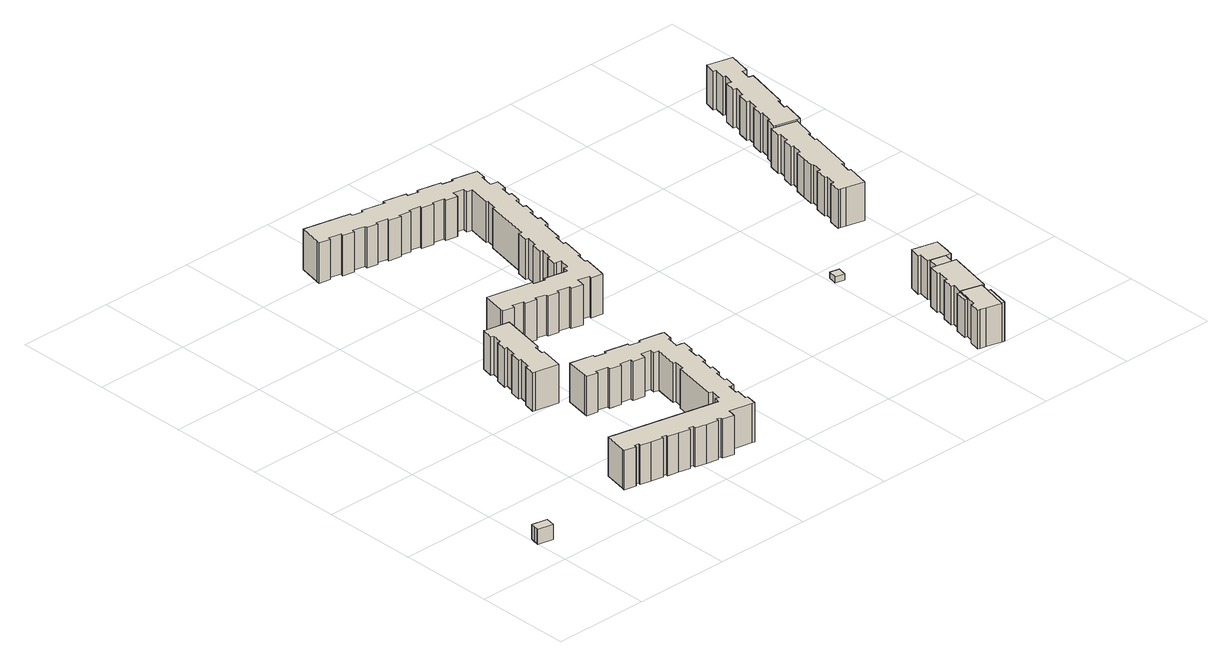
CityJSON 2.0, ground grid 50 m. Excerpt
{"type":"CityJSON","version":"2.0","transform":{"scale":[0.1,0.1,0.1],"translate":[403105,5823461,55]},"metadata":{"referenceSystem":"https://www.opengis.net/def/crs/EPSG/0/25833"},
"CityObjects":{
"building1":{"type":"Building","attributes":{"Gemeindeschluessel":"11000010","BezugspunktDach":"2200","function":"51009_1610","measuredHeight":9.14,"storeysAboveGround":0},"address":[{"country":"Germany","locality":"Berlin"}],"geometry":[{"type":"Solid","lod":"1","boundaries":[[[[0,1,2,3,4,5,6]],[[7,8,9,10,11,12,13]],[[7,13,6,5]],[[8,7,5,4]],[[9,8,4,3]],[[10,9,3,2]],[[11,10,2,1]],[[12,11,1,0]],[[13,12,0,6]]]]}]},
"building2":{"type":"Building","attributes":{"Gemeindeschluessel":"11000010","BezugspunktDach":"2200","function":"31001_1010","measuredHeight":20.62,"storeysAboveGround":6},"address":[{"country":"Germany","locality":"Berlin","thoroughfareNumber":"237, 239, 241, 243, 245, 247, 249, 251, 253, 255, 257","thoroughfareName":"Blumberger Damm"}],"geometry":[{"type":"Solid","lod":"1","boundaries":[[[[14,15,16,17,18,19,20,21,22,23,24,25,26,27,28,29,30,31,32,33,34,35,36,37,38,39,40,41,42,43,44,45,46,47,48,49,50,51,52,53,54,55,56,57,58,59,60,61,62,63,64,65,66,67,68,69,70,71,72,73,74,75,76,77,78,79,80,81,82,83,84,85,86,87,88,89,90,91,92,93,94,95,96,97,98,99,100]],[[101,102,103,104,105,106,107,108,109,110,111,112,113,114,115,116,117,118,119,120,121,122,123,124,125,126,127,128,129,130,131,132,133,134,135,136,137,138,139,140,141,142,143,144,145,146,147,148,149,150,151,152,153,154,155,156,157,158,159,160,161,162,163,164,165,166,167,168,169,170,171,172,173,174,175,176,177,178,179,180,181,182,183,184,185,186,187]],[[101,187,100,99]],[[102,101,99,98]],[[103,102,98,97]],[[104,103,97,96]],[[105,104,96,95]],[[106,105,95,94]],[[107,106,94,93]],[[108,107,93,92]],[[109,108,92,91]],[[110,109,91,90]],[[111,110,90,89]],[[112,111,89,88]],[[113,112,88,87]],[[114,113,87,86]],[[115,114,86,85]],[[116,115,85,84]],[[117,116,84,83]],[[118,117,83,82]],[[119,118,82,81]],[[120,119,81,80]],[[121,120,80,79]],[[122,121,79,78]],[[123,122,78,77]],[[124,123,77,76]],[[125,124,76,75]],[[126,125,75,74]],[[127,126,74,73]],[[128,127,73,72]],[[129,128,72,71]],[[130,129,71,70]],[[131,130,70,69]],[[132,131,69,68]],[[133,132,68,67]],[[134,133,67,66]],[[135,134,66,65]],[[136,135,65,64]],[[137,136,64,63]],[[138,137,63,62]],[[139,138,62,61]],[[140,139,61,60]],[[141,140,60,59]],[[142,141,59,58]],[[143,142,58,57]],[[144,143,57,56]],[[145,144,56,55]],[[146,145,55,54]],[[147,146,54,53]],[[148,147,53,52]],[[149,148,52,51]],[[150,149,51,50]],[[151,150,50,49]],[[152,151,49,48]],[[153,152,48,47]],[[154,153,47,46]],[[155,154,46,45]],[[156,155,45,44]],[[157,156,44,43]],[[158,157,43,42]],[[159,158,42,41]],[[160,159,41,40]],[[161,160,40,39]],[[162,161,39,38]],[[163,162,38,37]],[[164,163,37,36]],[[165,164,36,35]],[[166,165,35,34]],[[167,166,34,33]],[[168,167,33,32]],[[169,168,32,31]],[[170,169,31,30]],[[171,170,30,29]],[[172,171,29,28]],[[173,172,28,27]],[[174,173,27,26]],[[175,174,26,25]],[[176,175,25,24]],[[177,176,24,23]],[[178,177,23,22]],[[179,178,22,21]],[[180,179,21,20]],[[181,180,20,19]],[[182,181,19,18]],[[183,182,18,17]],[[184,183,17,16]],[[185,184,16,15]],[[186,185,15,14]],[[187,186,14,100]]]]}]},
"building3":{"type":"Building","attributes":{"Gemeindeschluessel":"11000010","BezugspunktDach":"2200","function":"31001_1010","measuredHeight":20.32,"storeysAboveGround":6},"address":[{"country":"Germany","locality":"Berlin","thoroughfareNumber":"261, 263, 265","thoroughfareName":"Blumberger Damm"}],"geometry":[{"type":"Solid","lod":"1","boundaries":[[[[188,189,190,191,192,193,194,195,196,197,198,199,200,201,202,203,204,205,206,207,208,209]],[[210,211,212,213,214,215,216,217,218,219,220,221,222,223,224,225,226,227,228,229,230,231]],[[210,231,209,208]],[[211,210,208,207]],[[212,211,207,206]],[[213,212,206,205]],[[214,213,205,204]],[[215,214,204,203]],[[216,215,203,202]],[[217,216,202,201]],[[218,217,201,200]],[[219,218,200,199]],[[220,219,199,198]],[[221,220,198,197]],[[222,221,197,196]],[[223,222,196,195]],[[224,223,195,194]],[[225,224,194,193]],[[226,225,193,192]],[[227,226,192,191]],[[228,227,191,190]],[[229,228,190,189]],[[230,229,189,188]],[[231,230,188,209]]]]}]},
"building4":{"type":"Building","attributes":{"Gemeindeschluessel":"11000010","BezugspunktDach":"2200","function":"31001_1010","measuredHeight":21.24,"storeysAboveGround":6},"address":[{"country":"Germany","locality":"Berlin","thoroughfareNumber":"267, 269, 271, 273, 275, 277, 279, 281, 283","thoroughfareName":"Blumberger Damm"},{"country":"Germany","locality":"Berlin","thoroughfareNumber":"100, 90, 92, 94, 96, 98","thoroughfareName":"Mehrower Allee"}],"geometry":[{"type":"Solid","lod":"1","boundaries":[[[[232,233,234,235,236,237,238,239,240,241,242,243,244,245,246,247,248,249,250,251,252,253,254,255,256,257,258,259,260,261,262,263,264,265,266,267,268,269,270,271,272,273,274,275,276,277,278,279,280,281,282,283,284,285,286,287,288,289,290,291,292,293,294,295,296,297,298,299,300,301,302,303,304,305,306,307,308,309,310,311,312,313,314,315,316,317,318,319,320,321,322,323,324,325,326,327,328,329,330,331,332,333,334,335,336,337,338,339,340,341,342,343,344,345,346,347,348,349,350,351]],[[352,353,354,355,356,357,358,359,360,361,362,363,364,365,366,367,368,369,370,371,372,373,374,375,376,377,378,379,380,381,382,383,384,385,386,387,388,389,390,391,392,393,394,395,396,397,398,399,400,401,402,403,404,405,406,407,408,409,410,411,412,413,414,415,416,417,418,419,420,421,422,423,424,425,426,427,428,429,430,431,432,433,434,435,436,437,438,439,440,441,442,443,444,445,446,447,448,449,450,451,452,453,454,455,456,457,458,459,460,461,462,463,464,465,466,467,468,469,470,471]],[[352,471,351,350]],[[353,352,350,349]],[[354,353,349,348]],[[355,354,348,347]],[[356,355,347,346]],[[357,356,346,345]],[[358,357,345,344]],[[359,358,344,343]],[[360,359,343,342]],[[361,360,342,341]],[[362,361,341,340]],[[363,362,340,339]],[[364,363,339,338]],[[365,364,338,337]],[[366,365,337,336]],[[367,366,336,335]],[[368,367,335,334]],[[369,368,334,333]],[[370,369,333,332]],[[371,370,332,331]],[[372,371,331,330]],[[373,372,330,329]],[[374,373,329,328]],[[375,374,328,327]],[[376,375,327,326]],[[377,376,326,325]],[[378,377,325,324]],[[379,378,324,323]],[[380,379,323,322]],[[381,380,322,321]],[[382,381,321,320]],[[383,382,320,319]],[[384,383,319,318]],[[385,384,318,317]],[[386,385,317,316]],[[387,386,316,315]],[[388,387,315,314]],[[389,388,314,313]],[[390,389,313,312]],[[391,390,312,311]],[[392,391,311,310]],[[393,392,310,309]],[[394,393,309,308]],[[395,394,308,307]],[[396,395,307,306]],[[397,396,306,305]],[[398,397,305,304]],[[399,398,304,303]],[[400,399,303,302]],[[401,400,302,301]],[[402,401,301,300]],[[403,402,300,299]],[[404,403,299,298]],[[405,404,298,297]],[[406,405,297,296]],[[407,406,296,295]],[[408,407,295,294]],[[409,408,294,293]],[[410,409,293,292]],[[411,410,292,291]],[[412,411,291,290]],[[413,412,290,289]],[[414,413,289,288]],[[415,414,288,287]],[[416,415,287,286]],[[417,416,286,285]],[[418,417,285,284]],[[419,418,284,283]],[[420,419,283,282]],[[421,420,282,281]],[[422,421,281,280]],[[423,422,280,279]],[[424,423,279,278]],[[425,424,278,277]],[[426,425,277,276]],[[427,426,276,275]],[[428,427,275,274]],[[429,428,274,273]],[[430,429,273,272]],[[431,430,272,271]],[[432,431,271,270]],[[433,432,270,269]],[[434,433,269,268]],[[435,434,268,267]],[[436,435,267,266]],[[437,436,266,265]],[[438,437,265,264]],[[439,438,264,263]],[[440,439,263,262]],[[441,440,262,261]],[[442,441,261,260]],[[443,442,260,259]],[[444,443,259,258]],[[445,444,258,257]],[[446,445,257,256]],[[447,446,256,255]],[[448,447,255,254]],[[449,448,254,253]],[[450,449,253,252]],[[451,450,252,251]],[[452,451,251,250]],[[453,452,250,249]],[[454,453,249,248]],[[455,454,248,247]],[[456,455,247,246]],[[457,456,246,245]],[[458,457,245,244]],[[459,458,244,243]],[[460,459,243,242]],[[461,460,242,241]],[[462,461,241,240]],[[463,462,240,239]],[[464,463,239,238]],[[465,464,238,237]],[[466,465,237,236]],[[467,466,236,235]],[[468,467,235,234]],[[469,468,234,233]],[[470,469,233,232]],[[471,470,232,351]]]]}]},
"building5":{"type":"Building","attributes":{"Gemeindeschluessel":"11000010","BezugspunktDach":"2200","function":"31001_2523","measuredHeight":3.24,"storeysAboveGround":1},"address":[{"country":"Germany","locality":"Berlin","thoroughfareNumber":"196 (1)","thoroughfareName":"Blumberger Damm"}],"geometry":[{"type":"Solid","lod":"1","boundaries":[[[[472,473,474,475]],[[476,477,478,479]],[[476,479,475,474]],[[477,476,474,473]],[[478,477,473,472]],[[479,478,472,475]]]]}]},
"building6":{"type":"Building","attributes":{"Gemeindeschluessel":"11000010","function":"31001_1010"},"address":[{"country":"Germany","locality":"Berlin","thoroughfareNumber":"196, 198, 200, 202","thoroughfareName":"Blumberger Damm"}],"children":["building6-1","building6-2","building6-3","building6-4","building6-5","building6-6"]},
"building6-1":{"type":"BuildingPart","attributes":{"BezugspunktDach":"2200","measuredHeight":20.41,"storeysAboveGround":6},"parents":["building6"],"geometry":[{"type":"Solid","lod":"1","boundaries":[[[[480,481,482,483,484,485,486,487,488,489,490,491,492,493,494]],[[495,496,497,498,499,500,501,502,503,504,505,506,507,508,509]],[[495,509,494,493]],[[496,495,493,492]],[[497,496,492,491]],[[498,497,491,490]],[[499,498,490,489]],[[500,499,489,488]],[[501,500,488,487]],[[502,501,487,486]],[[486,502,486,485]],[[504,503,485,484]],[[505,504,484,483]],[[506,505,483,482]],[[508,507,481,480]],[[509,508,480,494]],[[503,502,486,485]],[[507,506,482,481]]]]}]},
"building6-2":{"type":"BuildingPart","attributes":{"BezugspunktDach":"2200","measuredHeight":20.42,"storeysAboveGround":6},"parents":["building6"],"geometry":[{"type":"MultiSurface","lod":"1","boundaries":[[[510,511,512,513,514,482,481,515,516,517,518,519]],[[520,521,522,523,507,506,524,525,526,527,528,529]],[[520,529,519,518]],[[521,520,518,517]],[[522,521,517,516]],[[530,531,532,516,515]],[[507,523,515,481]],[[524,506,482,514]],[[525,524,514,513]],[[527,526,512,511]],[[528,527,511,510]],[[529,528,510,519]],[[523,522,532,531,530]],[[506,507,481,482]],[[513,512,526,525]]]}]},
"building6-3":{"type":"BuildingPart","attributes":{"BezugspunktDach":"2200","measuredHeight":20.6,"storeysAboveGround":6},"parents":["building6"],"geometry":[{"type":"MultiSurface","lod":"1","boundaries":[[[533,534,535,536]],[[525,537,538,526]],[[513,512,536,535]],[[537,525,535,534]],[[538,537,534,533]],[[526,538,533,536]],[[525,526,512,513]]]}]},
"building6-4":{"type":"BuildingPart","attributes":{"BezugspunktDach":"2200","measuredHeight":20.33,"storeysAboveGround":6},"parents":["building6"],"geometry":[{"type":"Solid","lod":"1","boundaries":[[[[531,530,539,540]],[[541,523,522,542]],[[541,542,540,539]],[[523,541,539,530]],[[542,522,531,540]],[[522,523,530,531]]]]}]},
"building6-5":{"type":"BuildingPart","attributes":{"BezugspunktDach":"2200","measuredHeight":20.44,"storeysAboveGround":6},"parents":["building6"],"geometry":[{"type":"Solid","lod":"1","boundaries":[[[[543,544,545,546,547,548,549,550,551,552,553,554]],[[555,556,557,558,559,560,561,562,563,564,565,566]],[[555,566,554,553]],[[556,555,553,552]],[[557,556,552,551]],[[558,557,551,550]],[[559,558,550,549]],[[560,559,549,548]],[[561,560,548,547]],[[562,561,547,546]],[[563,562,546,545]],[[564,563,545,544]],[[566,565,543,554]],[[565,564,544,543]]]]}]},
"building6-6":{"type":"BuildingPart","attributes":{"BezugspunktDach":"2200","measuredHeight":20.35,"storeysAboveGround":6},"parents":["building6"],"geometry":[{"type":"MultiSurface","lod":"1","boundaries":[[[485,544,543,486]],[[565,564,503,502]],[[565,502,486,543]],[[503,564,544,485]],[[567,564,565,543,544]],[[502,503,568,485,486]]]}]},
"building7":{"type":"Building","attributes":{"Gemeindeschluessel":"11000010","BezugspunktDach":"2200","function":"31001_1010","measuredHeight":20.33,"storeysAboveGround":6},"address":[{"country":"Germany","locality":"Berlin","thoroughfareNumber":"204, 206, 208, 210","thoroughfareName":"Blumberger Damm"}],"geometry":[{"type":"Solid","lod":"1","boundaries":[[[[569,570,571,572,573,574,575,576,577,578,579,580,581,582,583,584,585,586,587,588,589,590,591,592,593,594,595,596,597,598,599,600,601]],[[602,603,604,605,606,607,608,609,610,611,612,613,614,615,616,617,618,619,620,621,622,623,624,625,626,627,628,629,630,631,632,633,634]],[[602,634,601,600]],[[603,602,600,599]],[[604,603,599,598]],[[605,604,598,597]],[[606,605,597,596]],[[607,606,596,595]],[[608,607,595,594]],[[609,608,594,593]],[[610,609,593,592]],[[611,610,592,591]],[[612,611,591,590]],[[613,612,590,589]],[[614,613,589,588]],[[615,614,588,587]],[[616,615,587,586]],[[617,616,586,585]],[[618,617,585,584]],[[619,618,584,583]],[[620,619,583,582]],[[621,620,582,581]],[[622,621,581,580]],[[623,622,580,579]],[[624,623,579,578]],[[625,624,578,577]],[[626,625,577,576]],[[627,626,576,575]],[[628,627,575,574]],[[629,628,574,573]],[[630,629,573,572]],[[631,630,572,571]],[[632,631,571,570]],[[633,632,570,569]],[[634,633,569,601]]]]}]},
"building8":{"type":"Building","attributes":{"Gemeindeschluessel":"11000010","BezugspunktDach":"2200","function":"31001_1010","measuredHeight":20.31,"storeysAboveGround":6},"address":[{"country":"Germany","locality":"Berlin","thoroughfareNumber":"212, 214, 216, 218","thoroughfareName":"Blumberger Damm"}],"geometry":[{"type":"Solid","lod":"1","boundaries":[[[[635,636,637,638,639,640,641,642,643,644,645,646,647,648,649,650,651,652,653,654,655,656,657,658,659,660,661,662,663,664,665,666,667,668,669,670]],[[671,672,673,674,675,676,677,678,679,680,681,682,683,684,685,686,687,688,689,690,691,692,693,694,695,696,697,698,699,700,701,702,703,704,705,706]],[[671,706,670,669]],[[672,671,669,668]],[[673,672,668,667]],[[674,673,667,666]],[[675,674,666,665]],[[676,675,665,664]],[[677,676,664,663]],[[678,677,663,662]],[[679,678,662,661]],[[680,679,661,660]],[[681,680,660,659]],[[682,681,659,658]],[[683,682,658,657]],[[684,683,657,656]],[[685,684,656,655]],[[686,685,655,654]],[[687,686,654,653]],[[688,687,653,652]],[[689,688,652,651]],[[690,689,651,650]],[[691,690,650,649]],[[692,691,649,648]],[[693,692,648,647]],[[694,693,647,646]],[[695,694,646,645]],[[696,695,645,644]],[[697,696,644,643]],[[698,697,643,642]],[[699,698,642,641]],[[700,699,641,640]],[[701,700,640,639]],[[702,701,639,638]],[[703,702,638,637]],[[704,703,637,636]],[[705,704,636,635]],[[706,705,635,670]]]]}]}
},
"vertices":[
[81,158,81],[86,184,81],[92,209,81],[11,225,81],[6,200,81],[1,179,81],[0,174,81],[1,179,3],[6,200,3],[11,225,3],[92,209,3],[86,184,3],[81,158,3],[0,174,3],
[663,234,210],[666,247,210],[688,243,210],[685,230,210],[742,218,210],[803,205,210],[805,218,210],[829,213,210],[826,200,210],[883,188,210],[943,175,210],[946,189,210],[970,184,210],[967,170,210],[1027,157,210],[1087,144,210],[1090,158,210],[1111,154,210],[1109,140,210],[1168,127,210],[1172,141,210],[1177,169,210],[1297,145,210],[1310,143,210],[1322,202,210],[1310,205,210],[1322,264,210],[1311,267,210],[1322,321,210],[1333,318,210],[1346,316,210],[1359,376,210],[1346,380,210],[1359,441,210],[1372,439,210],[1384,495,210],[1370,496,210],[1384,559,210],[1397,558,210],[1409,614,210],[1396,617,210],[1407,673,210],[1421,671,210],[1434,733,210],[1420,735,210],[1392,741,210],[1405,805,210],[1417,803,210],[1428,860,210],[1416,863,210],[1299,887,210],[1296,875,210],[1240,887,210],[1242,899,210],[1122,923,210],[1119,911,210],[1059,923,210],[1061,936,210],[941,960,210],[918,838,210],[915,823,210],[973,812,210],[976,827,210],[1037,814,210],[1034,799,210],[1096,787,210],[1099,802,210],[1157,790,210],[1156,775,210],[1218,763,210],[1221,777,210],[1226,799,210],[1279,789,210],[1274,765,210],[1301,759,210],[1276,640,210],[1289,637,210],[1278,580,210],[1265,582,210],[1216,345,210],[1238,340,210],[1227,286,210],[1205,291,210],[1198,261,210],[630,380,210],[606,260,210],[603,246,210],[606,260,4],[630,380,4],[1198,261,4],[1205,291,4],[1227,286,4],[1238,340,4],[1216,345,4],[1265,582,4],[1278,580,4],[1289,637,4],[1276,640,4],[1301,759,4],[1274,765,4],[1279,789,4],[1226,799,4],[1221,777,4],[1218,763,4],[1156,775,4],[1157,790,4],[1099,802,4],[1096,787,4],[1034,799,4],[1037,814,4],[976,827,4],[973,812,4],[915,823,4],[918,838,4],[941,960,4],[1061,936,4],[1059,923,4],[1119,911,4],[1122,923,4],[1242,899,4],[1240,887,4],[1296,875,4],[1299,887,4],[1416,863,4],[1428,860,4],[1417,803,4],[1405,805,4],[1392,741,4],[1420,735,4],[1434,733,4],[1421,671,4],[1407,673,4],[1396,617,4],[1409,614,4],[1397,558,4],[1384,559,4],[1370,496,4],[1384,495,4],[1372,439,4],[1359,441,4],[1346,380,4],[1359,376,4],[1346,316,4],[1333,318,4],[1322,321,4],[1311,267,4],[1322,264,4],[1310,205,4],[1322,202,4],[1310,143,4],[1297,145,4],[1177,169,4],[1172,141,4],[1168,127,4],[1109,140,4],[1111,154,4],[1090,158,4],[1087,144,4],[1027,157,4],[967,170,4],[970,184,4],[946,189,4],[943,175,4],[883,188,4],[826,200,4],[829,213,4],[805,218,4],[803,205,4],[742,218,4],[685,230,4],[688,243,4],[666,247,4],[663,234,4],[603,246,4],
[764,997,221],[885,973,221],[910,1095,221],[897,1099,221],[908,1152,221],[922,1149,221],[971,1389,221],[853,1411,221],[838,1414,221],[825,1355,221],[840,1352,221],[828,1295,221],[813,1297,221],[800,1237,221],[815,1235,221],[802,1176,221],[788,1179,221],[775,1120,221],[790,1118,221],[777,1058,221],[763,1061,221],[750,1000,221],[763,1061,18],[777,1058,18],[790,1118,18],[775,1120,18],[788,1179,18],[802,1176,18],[815,1235,18],[800,1237,18],[813,1297,18],[828,1295,18],[840,1352,18],[825,1355,18],[838,1414,18],[853,1411,18],[971,1389,18],[922,1149,18],[908,1152,18],[897,1099,18],[910,1095,18],[885,973,18],[764,997,18],[750,1000,18],
[855,2434,239],[859,2448,239],[922,2435,239],[918,2420,239],[977,2408,239],[980,2423,239],[1045,2409,239],[1043,2394,239],[1099,2383,239],[1101,2397,239],[1162,2384,239],[1157,2371,239],[1221,2358,239],[1221,2371,239],[1281,2359,239],[1282,2372,239],[1341,2360,239],[1338,2347,239],[1400,2334,239],[1402,2348,239],[1464,2336,239],[1460,2322,239],[1522,2309,239],[1525,2323,239],[1530,2344,239],[1584,2333,239],[1579,2310,239],[1607,2304,239],[1582,2185,239],[1593,2184,239],[1580,2126,239],[1570,2128,239],[1519,1887,239],[1505,1891,239],[1493,1832,239],[1507,1829,239],[1494,1770,239],[1481,1772,239],[1469,1712,239],[1481,1709,239],[1468,1648,239],[1457,1650,239],[1445,1594,239],[1456,1591,239],[1480,1586,239],[1467,1532,239],[1447,1536,239],[1441,1507,239],[1319,1532,239],[1316,1519,239],[1259,1532,239],[1261,1544,239],[1024,1592,239],[999,1474,239],[996,1457,239],[1056,1444,239],[1059,1461,239],[1117,1449,239],[1114,1435,239],[1174,1423,239],[1177,1436,239],[1233,1424,239],[1232,1411,239],[1288,1399,239],[1291,1412,239],[1354,1399,239],[1351,1386,239],[1414,1373,239],[1416,1386,239],[1423,1417,239],[1484,1404,239],[1480,1390,239],[1540,1379,239],[1543,1392,239],[1568,1510,239],[1557,1512,239],[1568,1568,239],[1579,1566,239],[1604,1688,239],[1591,1690,239],[1603,1749,239],[1616,1747,239],[1640,1864,239],[1655,1861,239],[1668,1921,239],[1653,1924,239],[1665,1985,239],[1680,1984,239],[1692,2040,239],[1677,2044,239],[1690,2105,239],[1705,2102,239],[1716,2159,239],[1702,2162,239],[1713,2219,239],[1728,2216,239],[1740,2276,239],[1725,2279,239],[1701,2284,239],[1714,2350,239],[1724,2347,239],[1735,2404,239],[1725,2407,239],[1604,2433,239],[1601,2421,239],[1545,2433,239],[1548,2445,239],[1426,2471,239],[1423,2457,239],[1365,2469,239],[1369,2483,239],[1252,2508,239],[1249,2493,239],[1128,2519,239],[1125,2505,239],[1066,2518,239],[1070,2531,239],[826,2582,239],[799,2461,239],[796,2446,239],[799,2461,27],[826,2582,27],[1070,2531,27],[1066,2518,27],[1125,2505,27],[1128,2519,27],[1249,2493,27],[1252,2508,27],[1369,2483,27],[1365,2469,27],[1423,2457,27],[1426,2471,27],[1548,2445,27],[1545,2433,27],[1601,2421,27],[1604,2433,27],[1725,2407,27],[1735,2404,27],[1724,2347,27],[1714,2350,27],[1701,2284,27],[1725,2279,27],[1740,2276,27],[1728,2216,27],[1713,2219,27],[1702,2162,27],[1716,2159,27],[1705,2102,27],[1690,2105,27],[1677,2044,27],[1692,2040,27],[1680,1984,27],[1665,1985,27],[1653,1924,27],[1668,1921,27],[1655,1861,27],[1640,1864,27],[1616,1747,27],[1603,1749,27],[1591,1690,27],[1604,1688,27],[1579,1566,27],[1568,1568,27],[1557,1512,27],[1568,1510,27],[1543,1392,27],[1540,1379,27],[1480,1390,27],[1484,1404,27],[1423,1417,27],[1416,1386,27],[1414,1373,27],[1351,1386,27],[1354,1399,27],[1291,1412,27],[1288,1399,27],[1232,1411,27],[1233,1424,27],[1177,1436,27],[1174,1423,27],[1114,1435,27],[1117,1449,27],[1059,1461,27],[1056,1444,27],[996,1457,27],[999,1474,27],[1024,1592,27],[1261,1544,27],[1259,1532,27],[1316,1519,27],[1319,1532,27],[1441,1507,27],[1447,1536,27],[1467,1532,27],[1480,1586,27],[1456,1591,27],[1445,1594,27],[1457,1650,27],[1468,1648,27],[1481,1709,27],[1469,1712,27],[1481,1772,27],[1494,1770,27],[1507,1829,27],[1493,1832,27],[1505,1891,27],[1519,1887,27],[1570,2128,27],[1580,2126,27],[1593,2184,27],[1582,2185,27],[1607,2304,27],[1579,2310,27],[1584,2333,27],[1530,2344,27],[1525,2323,27],[1522,2309,27],[1460,2322,27],[1464,2336,27],[1402,2348,27],[1400,2334,27],[1338,2347,27],[1341,2360,27],[1282,2372,27],[1281,2359,27],[1221,2371,27],[1221,2358,27],[1157,2371,27],[1162,2384,27],[1101,2397,27],[1099,2383,27],[1043,2394,27],[1045,2409,27],[980,2423,27],[977,2408,27],[918,2420,27],[922,2435,27],[859,2448,27],[855,2434,27],[796,2446,27],
[2547,861,44],[2558,909,44],[2509,920,44],[2498,872,44],[2509,920,12],[2558,909,12],[2547,861,12],[2498,872,12],
[2655,262,205],[2643,211,205],[2750,181,205],[2761,178,205],[2816,418,205],[2794,423,205],[2713,441,205],[2712,439,205],[2698,443,205],[2685,447,205],[2670,389,205],[2684,385,205],[2670,323,205],[2656,326,205],[2642,267,205],[2656,326,1],[2670,323,1],[2684,385,1],[2670,389,1],[2685,447,1],[2698,443,1],[2712,439,1],[2713,441,1],[2794,423,1],[2816,418,1],[2761,178,1],[2750,181,1],[2643,211,1],[2655,262,1],[2642,267,1],
[2600,31,205],[2629,24,205],[2708,5,205],[2737,126,205],[2744,155,205],[2642,206,205],[2627,144,205],[2614,89,205],[2600,93,205],[2587,35,205],[2600,93,1],[2614,89,1],[2627,144,1],[2642,206,1],[2744,155,1],[2737,126,1],[2708,5,1],[2629,24,1],[2600,31,1],[2587,35,1],[2642,206,200],[2627,144,200],[2627,144,52],
[2721,2,207],[2749,123,207],[2737,126,207],[2708,5,207],[2749,123,1],[2721,2,1],
[2626,209,200],[2612,148,200],[2626,209,1],[2612,148,1],
[2726,496,205],[2807,477,205],[2834,471,205],[2836,482,205],[2838,489,205],[2840,500,205],[2859,587,205],[2741,615,205],[2730,618,205],[2715,558,205],[2728,556,205],[2715,498,205],[2728,556,1],[2715,558,1],[2730,618,1],[2741,615,1],[2859,587,1],[2840,500,1],[2838,489,1],[2836,482,1],[2834,471,1],[2807,477,1],[2726,496,1],[2715,498,1],
[2807,477,89],[2794,423,154],
[2820,1177,235],[2848,1170,235],[2941,1148,235],[2969,1268,235],[2956,1272,235],[2971,1329,235],[2983,1325,235],[3038,1563,235],[3028,1567,235],[3039,1619,235],[3050,1618,235],[3080,1735,235],[2975,1762,235],[2963,1765,235],[2950,1768,235],[2936,1707,235],[2948,1703,235],[2935,1649,235],[2921,1651,235],[2907,1592,235],[2921,1590,235],[2907,1534,235],[2893,1537,235],[2879,1477,235],[2865,1418,235],[2878,1416,235],[2864,1359,235],[2851,1362,235],[2835,1298,235],[2849,1295,235],[2835,1239,235],[2821,1242,235],[2806,1180,235],[2821,1242,32],[2835,1239,32],[2849,1295,32],[2835,1298,32],[2851,1362,32],[2864,1359,32],[2878,1416,32],[2865,1418,32],[2879,1477,32],[2893,1537,32],[2907,1534,32],[2921,1590,32],[2907,1592,32],[2921,1651,32],[2935,1649,32],[2948,1703,32],[2936,1707,32],[2950,1768,32],[2963,1765,32],[2975,1762,32],[3080,1735,32],[3050,1618,32],[3039,1619,32],[3028,1567,32],[3038,1563,32],[2983,1325,32],[2971,1329,32],[2956,1272,32],[2969,1268,32],[2941,1148,32],[2848,1170,32],[2820,1177,32],[2806,1180,32],
[2975,1762,244],[3080,1735,244],[3093,1731,244],[3123,1849,244],[3109,1853,244],[3124,1908,244],[3135,1905,244],[3192,2143,244],[3168,2148,244],[3182,2203,244],[3204,2197,244],[3209,2217,244],[3212,2229,244],[3233,2320,244],[3116,2350,244],[3103,2352,244],[3088,2293,244],[3103,2290,244],[3089,2228,244],[3099,2225,244],[3086,2170,244],[3076,2172,244],[3060,2177,244],[3046,2118,244],[3062,2114,244],[3048,2057,244],[3033,2061,244],[3018,2000,244],[3033,1997,244],[3019,1940,244],[3007,1943,244],[2992,1882,244],[3004,1880,244],[2989,1819,244],[2978,1822,244],[2963,1765,244],[2978,1822,41],[2989,1819,41],[3004,1880,41],[2992,1882,41],[3007,1943,41],[3019,1940,41],[3033,1997,41],[3018,2000,41],[3033,2061,41],[3048,2057,41],[3062,2114,41],[3046,2118,41],[3060,2177,41],[3076,2172,41],[3086,2170,41],[3099,2225,41],[3089,2228,41],[3103,2290,41],[3088,2293,41],[3103,2352,41],[3116,2350,41],[3233,2320,41],[3212,2229,41],[3209,2217,41],[3204,2197,41],[3182,2203,41],[3168,2148,41],[3192,2143,41],[3135,1905,41],[3124,1908,41],[3109,1853,41],[3123,1849,41],[3093,1731,41],[3080,1735,41],[2975,1762,41],[2963,1765,41]
]}
